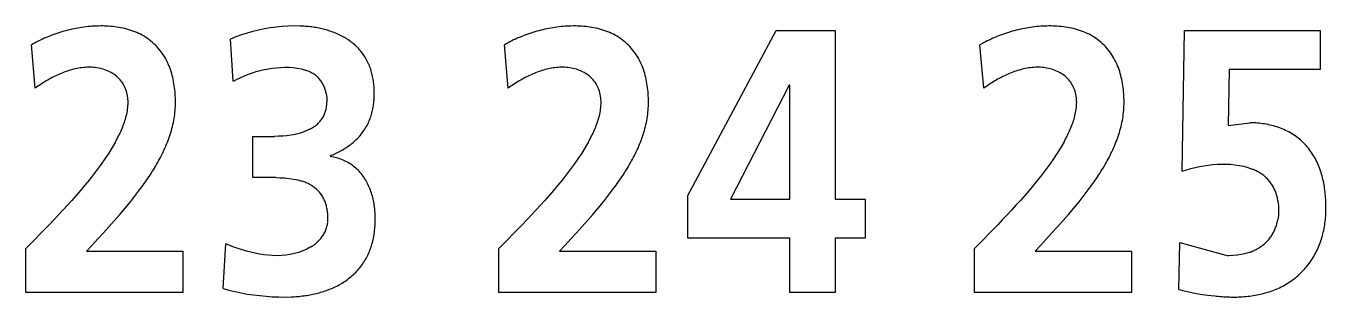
# Model space of a CAD drawing. Extents: x 168 to 388, y 259 to 356.
# Drawn here: x 316.34 to 325.26, y 291.19 to 293.05 of the extents above; entities that cross this region are included whole.
import ezdxf

# ---------------------------------------------------------------- set-up
doc = ezdxf.new("R2010")
doc.units = 0
doc.header["$MEASUREMENT"] = 0
doc.layers.get('0').update_dxf_attribs({"linetype": 'CONTINUOUS'})

msp = doc.modelspace()

# ---------------------------------------------------------------- linework, layer by layer
at = {"color": 7, "linetype": 'Continuous'}
for p, q in [((317.9788, 293.028), (317.9395, 293.02)), ((318.0188, 293.0347), (317.9788, 293.028)), ((318.059, 293.04), (318.0188, 293.0347)), ((318.1003, 293.0441), (318.059, 293.04)), ((318.1408, 293.0466), (318.1003, 293.0441)), ((318.1813, 293.0479), (318.1408, 293.0466)), ((318.2219, 293.0476), (318.1813, 293.0479)), ((317.7842, 292.9732), (317.7467, 292.9577)), ((317.7653, 292.6689), (317.7467, 292.9577)), ((317.8223, 292.9871), (317.7842, 292.9732)), ((317.8609, 292.9995), (317.8223, 292.9871)), ((317.9, 293.0105), (317.8609, 292.9995)), ((317.9395, 293.02), (317.9, 293.0105)), ((320.8841, 291.8825), (321.4898, 293.017)), ((321.4898, 293.017), (321.8935, 293.017)), ((321.8935, 293.017), (321.8935, 291.8593)), ((324.2751, 292.0501), (324.2913, 293.017)), ((324.2913, 293.017), (325.2218, 293.017)), ((325.2218, 293.017), (325.2218, 292.7488)), ((316.4062, 292.62), (316.3807, 292.919)), ((319.6508, 292.62), (319.6253, 292.919)), ((322.9129, 292.62), (322.8874, 292.919)), ((318.0065, 292.7538), (318.0346, 292.7581)), ((318.0346, 292.7581), (318.0629, 292.7613)), ((318.0629, 292.7613), (318.0913, 292.7633)), ((318.0913, 292.7633), (318.1196, 292.7642)), ((318.1196, 292.7642), (318.148, 292.764)), ((318.148, 292.764), (318.1764, 292.7622)), ((318.1764, 292.7622), (318.2047, 292.7587)), ((318.2047, 292.7587), (318.2326, 292.7531)), ((317.7665, 292.6695), (317.7917, 292.6827)), ((317.7917, 292.6827), (317.8174, 292.695)), ((317.8174, 292.695), (317.8435, 292.7064)), ((317.8435, 292.7064), (317.87, 292.7168)), ((317.87, 292.7168), (317.8965, 292.7262)), ((317.8965, 292.7262), (317.9237, 292.7347)), ((317.9237, 292.7347), (317.9512, 292.7422)), ((317.9512, 292.7422), (317.9789, 292.7486)), ((317.9789, 292.7486), (318.0065, 292.7538)), ((318.2326, 292.7531), (318.26, 292.7452)), ((324.5976, 292.7488), (324.5907, 292.3647)), ((325.2218, 292.7488), (324.5976, 292.7488)), ((318.4029, 292.5838), (318.4067, 292.5555)), ((321.5779, 292.6406), (321.1766, 291.8593)), ((321.5824, 292.6406), (321.5779, 292.6406)), ((321.5824, 291.8593), (321.5824, 292.6406)), ((318.4067, 292.5555), (318.4078, 292.5271)), ((318.2173, 292.3101), (318.1896, 292.3034)), ((318.2444, 292.3186), (318.2173, 292.3101)), ((318.2709, 292.329), (318.2444, 292.3186)), ((318.2964, 292.3416), (318.2709, 292.329)), ((324.5907, 292.3647), (324.7392, 292.3827)), ((316.9578, 292.2522), (316.935, 292.2127)), ((317.8996, 292.0062), (317.8996, 292.2899)), ((317.8996, 292.2899), (318.0481, 292.2899)), ((318.0766, 292.2903), (318.0481, 292.2899)), ((318.105, 292.2918), (318.0766, 292.2903)), ((318.1334, 292.2944), (318.105, 292.2918)), ((318.1616, 292.2982), (318.1334, 292.2944)), ((318.1896, 292.3034), (318.1616, 292.2982)), ((320.2023, 292.2521), (320.1795, 292.2125)), ((323.4645, 292.2521), (323.4417, 292.2125)), ((316.8857, 292.1358), (316.8595, 292.0984)), ((316.9109, 292.1739), (316.8857, 292.1358)), ((316.935, 292.2127), (316.9109, 292.1739)), ((320.1301, 292.1357), (320.1039, 292.0983)), ((320.1554, 292.1737), (320.1301, 292.1357)), ((320.1795, 292.2125), (320.1554, 292.1737)), ((323.3923, 292.1357), (323.3661, 292.0983)), ((323.4175, 292.1738), (323.3923, 292.1357)), ((323.4417, 292.2125), (323.4175, 292.1738)), ((316.8325, 292.0616), (316.8048, 292.0252)), ((316.8595, 292.0984), (316.8325, 292.0616)), ((320.0769, 292.0614), (320.0492, 292.0251)), ((320.1039, 292.0983), (320.0769, 292.0614)), ((323.3391, 292.0614), (323.3114, 292.0251)), ((323.3661, 292.0983), (323.3391, 292.0614)), ((324.2751, 292.0501), (324.3036, 292.0596)), ((324.3036, 292.0596), (324.3334, 292.0684)), ((324.3334, 292.0684), (324.363, 292.0759)), ((324.363, 292.0759), (324.3928, 292.0824)), ((324.3928, 292.0824), (324.4229, 292.0879)), ((324.4229, 292.0879), (324.4531, 292.0922)), ((324.4531, 292.0922), (324.4835, 292.0955)), ((324.4835, 292.0955), (324.5139, 292.0977)), ((324.5139, 292.0977), (324.5444, 292.0988)), ((324.5444, 292.0988), (324.575, 292.099)), ((324.575, 292.099), (324.6055, 292.0978)), ((324.6055, 292.0978), (324.6363, 292.0949)), ((324.6363, 292.0949), (324.6665, 292.0905)), ((324.6665, 292.0905), (324.6964, 292.0842)), ((324.6964, 292.0842), (324.7258, 292.076)), ((324.7258, 292.076), (324.7545, 292.0656)), ((316.7476, 291.954), (316.7182, 291.9191)), ((316.7764, 291.9894), (316.7476, 291.954)), ((316.8048, 292.0252), (316.7764, 291.9894)), ((318.0574, 292.0062), (317.8996, 292.0062)), ((318.0574, 292.0062), (318.0874, 292.0058)), ((318.0874, 292.0058), (318.1176, 292.0041)), ((318.1176, 292.0041), (318.1482, 292.001)), ((318.1482, 292.001), (318.1782, 291.9965)), ((318.1782, 291.9965), (318.2078, 291.9903)), ((318.2078, 291.9903), (318.237, 291.982)), ((319.992, 291.9539), (319.9626, 291.9189)), ((320.0209, 291.9893), (319.992, 291.9539)), ((320.0492, 292.0251), (320.0209, 291.9893)), ((323.2542, 291.9539), (323.2248, 291.9189)), ((323.2831, 291.9893), (323.2542, 291.9539)), ((323.3114, 292.0251), (323.2831, 291.9893)), ((316.6884, 291.8845), (316.6582, 291.8502)), ((316.7182, 291.9191), (316.6884, 291.8845)), ((317.0607, 291.8409), (317.0959, 291.8853)), ((317.0959, 291.8853), (317.1302, 291.9306)), ((319.9328, 291.8843), (319.9026, 291.8501)), ((319.9626, 291.9189), (319.9328, 291.8843)), ((320.3052, 291.8409), (320.3404, 291.8854)), ((320.3404, 291.8854), (320.3746, 291.9306)), ((320.8841, 291.5911), (320.8841, 291.8825)), ((323.195, 291.8843), (323.1647, 291.8501)), ((323.2248, 291.9189), (323.195, 291.8843)), ((323.5675, 291.8409), (323.6027, 291.8853)), ((323.6027, 291.8853), (323.6369, 291.9306)), ((316.5967, 291.7826), (316.5656, 291.7492)), ((316.6276, 291.8163), (316.5967, 291.7826)), ((316.6582, 291.8502), (316.6276, 291.8163)), ((316.9879, 291.7539), (317.0246, 291.7971)), ((317.0246, 291.7971), (317.0607, 291.8409)), ((319.8411, 291.7825), (319.81, 291.7491)), ((319.872, 291.8161), (319.8411, 291.7825)), ((319.9026, 291.8501), (319.872, 291.8161)), ((320.2323, 291.7539), (320.2691, 291.7971)), ((320.2691, 291.7971), (320.3052, 291.8409)), ((321.1766, 291.8593), (321.5824, 291.8593)), ((321.8935, 291.8593), (322.0999, 291.8593)), ((322.0999, 291.8593), (322.0999, 291.5911)), ((323.1033, 291.7825), (323.0721, 291.7491)), ((323.1342, 291.8161), (323.1033, 291.7825)), ((323.1647, 291.8501), (323.1342, 291.8161)), ((323.4946, 291.7539), (323.5314, 291.7971)), ((323.5314, 291.7971), (323.5675, 291.8409)), ((324.9331, 291.8371), (324.9358, 291.8067)), ((324.9361, 291.7762), (324.9342, 291.7457)), ((324.9358, 291.8067), (324.9361, 291.7762)), ((316.5342, 291.716), (316.5026, 291.683)), ((316.5656, 291.7492), (316.5342, 291.716)), ((316.9128, 291.6689), (316.9506, 291.7112)), ((316.9506, 291.7112), (316.9879, 291.7539)), ((319.7786, 291.7159), (319.747, 291.6829)), ((319.81, 291.7491), (319.7786, 291.7159)), ((320.1572, 291.6689), (320.195, 291.7112)), ((320.195, 291.7112), (320.2323, 291.7539)), ((323.0408, 291.7159), (323.0092, 291.6829)), ((323.0721, 291.7491), (323.0408, 291.7159)), ((323.4195, 291.6689), (323.4573, 291.7112)), ((323.4573, 291.7112), (323.4946, 291.7539)), ((324.9342, 291.7457), (324.9299, 291.7155)), ((316.4389, 291.6175), (316.4071, 291.5848)), ((316.4709, 291.6502), (316.4389, 291.6175)), ((316.5026, 291.683), (316.4709, 291.6502)), ((316.8364, 291.5851), (316.8747, 291.6269)), ((316.8747, 291.6269), (316.9128, 291.6689)), ((319.6833, 291.6175), (319.6514, 291.5848)), ((319.7152, 291.6501), (319.6833, 291.6175)), ((319.747, 291.6829), (319.7152, 291.6501)), ((320.0808, 291.5851), (320.1191, 291.6269)), ((320.1191, 291.6269), (320.1572, 291.6689)), ((322.9454, 291.6175), (322.9135, 291.5848)), ((322.9774, 291.6501), (322.9454, 291.6175)), ((323.0092, 291.6829), (322.9774, 291.6501)), ((323.3431, 291.5851), (323.3814, 291.6269)), ((323.3814, 291.6269), (323.4195, 291.6689)), ((316.3754, 291.5519), (316.3438, 291.5189)), ((316.3438, 291.2173), (316.3438, 291.5189)), ((316.4071, 291.5848), (316.3754, 291.5519)), ((316.759, 291.501), (316.798, 291.5433)), ((316.798, 291.5433), (316.8364, 291.5851)), ((317.6957, 291.2457), (317.7143, 291.5525)), ((317.7422, 291.5406), (317.7143, 291.5525)), ((317.7704, 291.5295), (317.7422, 291.5406)), ((317.7989, 291.5192), (317.7704, 291.5295)), ((317.8276, 291.5097), (317.7989, 291.5192)), ((317.8567, 291.501), (317.8276, 291.5097)), ((318.2712, 291.5161), (318.2436, 291.5036)), ((318.2977, 291.5308), (318.2712, 291.5161)), ((319.6196, 291.5519), (319.5881, 291.5189)), ((319.5881, 291.2173), (319.5881, 291.5189)), ((319.6514, 291.5848), (319.6196, 291.5519)), ((320.0035, 291.501), (320.0425, 291.5433)), ((320.0425, 291.5433), (320.0808, 291.5851)), ((321.5824, 291.5911), (320.8841, 291.5911)), ((321.5824, 291.2173), (321.5824, 291.5911)), ((321.8935, 291.5911), (321.8935, 291.2173)), ((322.0999, 291.5911), (321.8935, 291.5911)), ((322.8818, 291.5519), (322.8502, 291.5189)), ((322.8502, 291.2173), (322.8502, 291.5189)), ((322.9135, 291.5848), (322.8818, 291.5519)), ((323.2657, 291.501), (323.3047, 291.5433)), ((323.3047, 291.5433), (323.3431, 291.5851)), ((324.252, 291.238), (324.2589, 291.5602)), ((324.2589, 291.5602), (324.5907, 291.47)), ((316.759, 291.501), (317.4201, 291.501)), ((317.4201, 291.501), (317.4201, 291.2173)), ((317.886, 291.4934), (317.8567, 291.501)), ((317.9156, 291.4867), (317.886, 291.4934)), ((317.9453, 291.4811), (317.9156, 291.4867)), ((317.9759, 291.4764), (317.9453, 291.4811)), ((318.0061, 291.4731), (317.9759, 291.4764)), ((318.0358, 291.471), (318.0061, 291.4731)), ((318.0661, 291.47), (318.0358, 291.471)), ((318.0964, 291.4707), (318.0661, 291.47)), ((318.1266, 291.4734), (318.0964, 291.4707)), ((318.1565, 291.4781), (318.1266, 291.4734)), ((318.1861, 291.4847), (318.1565, 291.4781)), ((318.2152, 291.4932), (318.1861, 291.4847)), ((318.2436, 291.5036), (318.2152, 291.4932)), ((320.0035, 291.501), (320.6647, 291.501)), ((320.6647, 291.501), (320.6647, 291.2173)), ((323.2657, 291.501), (323.9268, 291.501)), ((323.9268, 291.501), (323.9268, 291.2173)), ((324.6212, 291.4709), (324.5907, 291.47)), ((324.6516, 291.4739), (324.6212, 291.4709)), ((324.6817, 291.4788), (324.6516, 291.4739)), ((324.7114, 291.4859), (324.6817, 291.4788)), ((324.7401, 291.4951), (324.7114, 291.4859)), ((317.6957, 291.2457), (317.7355, 291.2339)), ((317.4201, 291.2173), (316.3438, 291.2173)), ((317.7355, 291.2339), (317.7773, 291.2235)), ((317.7773, 291.2235), (317.8195, 291.2147)), ((317.8195, 291.2147), (317.8619, 291.2071)), ((317.8619, 291.2071), (317.9045, 291.2008)), ((317.9045, 291.2008), (317.9473, 291.1957)), ((317.9473, 291.1957), (317.9902, 291.1917)), ((317.9902, 291.1917), (318.0332, 291.1887)), ((318.0332, 291.1887), (318.0771, 291.1869)), ((318.0771, 291.1869), (318.1201, 291.1863)), ((318.1201, 291.1863), (318.1628, 291.1872)), ((320.6647, 291.2173), (319.5881, 291.2173)), ((321.8935, 291.2173), (321.5824, 291.2173)), ((323.9268, 291.2173), (322.8502, 291.2173)), ((324.3003, 291.2261), (324.3496, 291.2157)), ((324.3496, 291.2157), (324.3991, 291.2068)), ((324.3991, 291.2068), (324.4488, 291.1994)), ((324.4488, 291.1994), (324.4986, 291.1935))]:
    msp.add_line(p, q, dxfattribs=at)
for centre, radius, start, end in [((316.8714, 292.0645), 0.9842, 100.06025, 103.36209), ((316.8667, 292.0912), 0.957, 96.66822, 100.06378), ((316.8632, 292.1201), 0.9279, 93.19948, 96.66355), ((316.8606, 292.1733), 0.8747, 89.5066, 93.22179), ((316.8618, 292.2825), 0.7655, 85.28579, 89.53092), ((316.8704, 292.3863), 0.6613, 80.37307, 85.28715), ((316.8846, 292.4699), 0.5766, 74.73974, 80.37605), ((316.9029, 292.5366), 0.5074, 68.34024, 74.74447), ((318.1984, 292.2302), 0.8177, 85.50688, 88.34998), ((318.202, 292.281), 0.7668, 82.45016, 85.48231), ((318.2036, 292.2931), 0.7546, 79.37131, 82.45249), ((318.2134, 292.3445), 0.7023, 76.07185, 79.3824), ((318.2273, 292.4003), 0.6448, 72.45586, 76.07505), ((320.1159, 292.0635), 0.9852, 100.04989, 103.34829), ((320.1113, 292.0898), 0.9585, 96.66245, 100.05297), ((320.1078, 292.1189), 0.9292, 93.1988, 96.65875), ((320.1052, 292.173), 0.875, 89.50742, 93.22101), ((320.1064, 292.2825), 0.7655, 85.28687, 89.53177), ((320.115, 292.3863), 0.6613, 80.37408, 85.28816), ((320.1292, 292.4699), 0.5766, 74.74084, 80.37693), ((320.1474, 292.5365), 0.5074, 68.341, 74.745), ((323.3781, 292.0634), 0.9853, 100.05047, 103.34887), ((323.3735, 292.0898), 0.9585, 96.66146, 100.05197), ((323.37, 292.119), 0.9291, 93.19945, 96.65916), ((323.3673, 292.173), 0.875, 89.5074, 93.22099), ((323.3686, 292.2825), 0.7655, 85.28579, 89.53092), ((323.3772, 292.3863), 0.6613, 80.3742, 85.28828), ((323.3914, 292.4699), 0.5766, 74.74073, 80.37704), ((323.4096, 292.5365), 0.5075, 68.34164, 74.74564), ((316.8764, 292.0389), 1.0101, 116.1725, 119.38956), ((316.8791, 292.0332), 1.0164, 112.96936, 116.16672), ((316.881, 292.0288), 1.0211, 109.79068, 112.97314), ((316.8795, 292.033), 1.0167, 106.59467, 109.79088), ((316.876, 292.0449), 1.0043, 103.36126, 106.59711), ((316.9233, 292.5881), 0.452, 61.1397, 68.32979), ((316.9414, 292.6211), 0.4143, 53.29827, 61.14198), ((316.9506, 292.6335), 0.3989, 45.13572, 53.28204), ((318.2449, 292.456), 0.5863, 68.4922, 72.45759), ((318.2641, 292.5047), 0.5341, 64.14066, 68.49416), ((318.286, 292.5497), 0.4841, 59.34097, 64.14418), ((318.3069, 292.5851), 0.4429, 54.08562, 59.33575), ((318.3261, 292.6116), 0.4102, 48.41953, 54.08791), ((320.1174, 292.0472), 1.0011, 116.19997, 119.44613), ((320.121, 292.0397), 1.0094, 112.97233, 116.19168), ((320.124, 292.0327), 1.017, 109.78144, 112.97674), ((320.1233, 292.0346), 1.015, 106.58138, 109.78309), ((320.1203, 292.0449), 1.0043, 103.34681, 106.58266), ((320.1678, 292.5881), 0.452, 61.14207, 68.33194), ((320.186, 292.6211), 0.4143, 53.30009, 61.14357), ((320.1951, 292.6335), 0.3989, 45.13857, 53.28489), ((323.3797, 292.0469), 1.0014, 116.19907, 119.44431), ((323.3832, 292.0395), 1.0096, 112.97225, 116.19092), ((323.3862, 292.0326), 1.0172, 109.78225, 112.97708), ((323.3855, 292.0345), 1.0151, 106.58118, 109.78266), ((323.3824, 292.045), 1.0042, 103.3467, 106.58278), ((323.43, 292.5881), 0.452, 61.14024, 68.33011), ((323.4482, 292.6211), 0.4143, 53.29997, 61.14368), ((323.4573, 292.6335), 0.3989, 45.13704, 53.28336), ((316.9486, 292.6321), 0.4013, 36.98434, 45.08259), ((316.9329, 292.6205), 0.4209, 29.2406, 36.96183), ((318.341, 292.6286), 0.3876, 42.39834, 48.39676), ((318.3491, 292.636), 0.3766, 36.2272, 42.4015), ((318.3502, 292.6371), 0.375, 29.98938, 36.18865), ((320.1932, 292.6321), 0.4013, 36.98567, 45.08392), ((320.1775, 292.6205), 0.4209, 29.24284, 36.96408), ((323.4554, 292.6321), 0.4013, 36.98434, 45.08259), ((323.4396, 292.6205), 0.4209, 29.24145, 36.96268), ((316.7935, 292.2442), 0.5212, 101.02346, 106.04405), ((316.7844, 292.2898), 0.4748, 95.48192, 100.99409), ((316.7791, 292.3522), 0.4121, 89.34518, 95.57468), ((316.7799, 292.4265), 0.3378, 81.5925, 89.33915), ((316.7835, 292.4532), 0.3108, 73.11277, 81.53192), ((316.8947, 292.5991), 0.4646, 22.25081, 29.2456), ((316.8414, 292.5773), 0.5222, 16.02183, 22.24538), ((318.3381, 292.63), 0.3891, 24.0185, 29.9947), ((318.3208, 292.6225), 0.408, 18.2947, 23.99331), ((320.038, 292.2448), 0.5206, 101.05296, 106.07975), ((320.0287, 292.2912), 0.4733, 95.49279, 101.0226), ((320.0233, 292.355), 0.4093, 89.18306, 95.59164), ((320.0243, 292.4275), 0.3368, 81.40166, 89.1728), ((320.0278, 292.453), 0.3111, 72.93253, 81.34642), ((320.1393, 292.5991), 0.4646, 22.25216, 29.24695), ((320.086, 292.5773), 0.5222, 16.02301, 22.24678), ((323.3007, 292.2427), 0.5227, 101.14511, 106.15197), ((323.2913, 292.2892), 0.4754, 95.61141, 101.11693), ((323.2858, 292.3518), 0.4125, 89.36725, 95.71216), ((323.2866, 292.4273), 0.337, 81.5917, 89.35826), ((323.2901, 292.4534), 0.3107, 73.10211, 81.52653), ((323.4015, 292.5991), 0.4646, 22.25125, 29.24604), ((323.3482, 292.5773), 0.5222, 16.02234, 22.24611), ((316.9885, 291.826), 0.9845, 120.88654, 123.54472), ((316.9265, 291.9294), 0.8639, 117.85247, 120.88163), ((316.8775, 292.0223), 0.7589, 114.40933, 117.85782), ((316.8396, 292.1059), 0.6671, 110.48811, 114.41111), ((316.8119, 292.1801), 0.5879, 106.03856, 110.49011), ((316.7928, 292.4831), 0.2795, 63.6027, 73.14769), ((316.807, 292.5118), 0.2475, 53.03269, 63.6045), ((316.8216, 292.5313), 0.2231, 41.27935, 53.00809), ((316.8293, 292.5384), 0.2127, 29.17582, 41.20947), ((316.7654, 292.5556), 0.6012, 10.60302, 16.00753), ((316.6398, 292.5321), 0.729, 6.14901, 10.60675), ((318.1738, 292.4895), 0.2699, 65.33003, 71.37516), ((318.1889, 292.5224), 0.2336, 58.343, 65.32657), ((318.2034, 292.546), 0.2059, 50.57001, 58.3384), ((318.2132, 292.5579), 0.1906, 42.01194, 50.57436), ((318.2153, 292.5601), 0.1875, 33.24788, 41.94922), ((318.2832, 292.6101), 0.4475, 13.10152, 18.29689), ((318.2411, 292.6002), 0.4908, 8.36686, 13.10409), ((318.1857, 292.5921), 0.5468, 4.11495, 8.36673), ((320.2341, 291.8244), 0.9863, 120.90609, 123.55945), ((320.172, 291.928), 0.8655, 117.87859, 120.90225), ((320.1227, 292.0213), 0.7601, 114.43847, 117.88146), ((320.0846, 292.1054), 0.6677, 110.52344, 114.44278), ((320.0566, 292.1802), 0.5879, 106.07297, 110.52475), ((320.0371, 292.4829), 0.2798, 63.61047, 72.96534), ((320.0512, 292.5112), 0.2481, 53.06942, 63.61699), ((320.066, 292.5309), 0.2235, 41.3358, 53.04556), ((320.0738, 292.5382), 0.2128, 29.18664, 41.26577), ((320.01, 292.5556), 0.6012, 10.60511, 16.00985), ((319.8843, 292.532), 0.7291, 6.15139, 10.60867), ((323.4974, 291.8226), 0.9885, 120.95216, 123.5998), ((323.4346, 291.9271), 0.8665, 117.92636, 120.94659), ((323.3853, 292.0201), 0.7613, 114.49273, 117.93044), ((323.3472, 292.104), 0.6691, 110.58546, 114.49677), ((323.3192, 292.1786), 0.5895, 106.1466, 110.58601), ((323.2993, 292.4829), 0.2798, 63.5988, 73.1399), ((323.3134, 292.5113), 0.248, 53.04862, 63.60077), ((323.3281, 292.531), 0.2235, 41.31626, 53.02419), ((323.3359, 292.5382), 0.2129, 29.18045, 41.24723), ((323.2721, 292.5556), 0.6012, 10.604, 16.00852), ((323.1466, 292.5321), 0.729, 6.15001, 10.60775), ((317.04, 291.7469), 1.0788, 123.50088, 125.97665), ((316.8229, 292.5352), 0.2198, 17.19043, 29.09586), ((316.7957, 292.527), 0.2482, 6.59156, 17.13594), ((316.6064, 292.5276), 0.7627, 1.95545, 6.21593), ((318.2103, 292.5569), 0.1935, 24.76765, 33.2019), ((318.1938, 292.5493), 0.2116, 17.06, 24.77185), ((318.1583, 292.5386), 0.2487, 10.47279, 17.03434), ((318.117, 292.5872), 0.6157, 0.33899, 4.11581), ((318.1052, 292.5863), 0.6274, 356.70783, 0.41478), ((320.2849, 291.7465), 1.0794, 123.51663, 125.97704), ((320.0677, 292.5351), 0.2197, 17.1938, 29.10768), ((320.0408, 292.527), 0.2478, 6.57638, 17.13974), ((319.8511, 292.5276), 0.7626, 1.9563, 6.21724), ((323.5464, 291.7472), 1.0784, 123.55425, 125.97479), ((323.3297, 292.5351), 0.2198, 17.1927, 29.10086), ((323.3029, 292.527), 0.2478, 6.57872, 17.13933), ((323.1131, 292.5276), 0.7627, 1.95545, 6.21593), ((316.6872, 292.5249), 0.357, 350.26233, 357.59621), ((316.7528, 292.5221), 0.2914, 357.61074, 6.59195), ((316.6554, 292.5269), 0.7137, 353.03587, 357.59005), ((316.6257, 292.5282), 0.7434, 357.58584, 1.95744), ((318.1982, 292.5221), 0.2092, 345.78946, 353.58716), ((318.1405, 292.5285), 0.2673, 353.60229, 359.69346), ((318.2433, 292.5738), 0.4887, 347.72096, 352.47858), ((318.1829, 292.5818), 0.5496, 352.47911, 356.70958), ((319.9318, 292.5249), 0.3571, 350.23911, 357.5723), ((319.9976, 292.5221), 0.2912, 357.58693, 6.57523), ((319.9005, 292.5269), 0.7132, 353.03124, 357.58864), ((319.8708, 292.5282), 0.7429, 357.58447, 1.95881), ((323.1939, 292.5249), 0.3571, 350.24137, 357.57502), ((323.2598, 292.5221), 0.2912, 357.58818, 6.57649), ((323.1622, 292.5269), 0.7137, 353.03595, 357.59014), ((323.1325, 292.5282), 0.7433, 357.58573, 1.95756), ((316.4728, 292.5729), 0.577, 340.0895, 344.62352), ((316.5866, 292.5421), 0.4591, 344.56398, 350.27267), ((316.6831, 292.5236), 0.6858, 348.28844, 353.02681), ((318.2162, 292.5173), 0.1906, 320.11459, 328.74361), ((318.217, 292.5168), 0.1897, 328.75082, 337.35169), ((318.2117, 292.5188), 0.1953, 337.39921, 345.75382), ((318.3253, 292.5527), 0.404, 336.66566, 342.4213), ((318.292, 292.5632), 0.4389, 342.42056, 347.71879), ((319.717, 292.573), 0.5775, 340.07529, 344.60587), ((319.8308, 292.5422), 0.4595, 344.54648, 350.25104), ((319.9283, 292.5236), 0.6852, 348.28018, 353.02245), ((322.9791, 292.573), 0.5775, 340.07555, 344.60637), ((323.093, 292.5422), 0.4595, 344.54775, 350.25277), ((323.1899, 292.5236), 0.6858, 348.28944, 353.02781), ((316.1698, 292.6963), 0.9044, 333.49071, 336.38331), ((316.3522, 292.6166), 0.7053, 336.3794, 340.08726), ((316.5052, 292.5691), 0.8695, 340.25872, 343.9966), ((316.6098, 292.5391), 0.7607, 343.99211, 348.26382), ((318.1673, 292.5742), 0.266, 299.0292, 305.16251), ((318.1872, 292.546), 0.2315, 305.15515, 312.20283), ((318.2035, 292.528), 0.2072, 312.22864, 320.10371), ((318.343, 292.5465), 0.3854, 318.265, 324.40541), ((318.3498, 292.5416), 0.377, 324.40979, 330.57654), ((318.3431, 292.5451), 0.3846, 330.60005, 336.64634), ((319.4138, 292.6966), 0.905, 333.48075, 336.37174), ((319.5963, 292.6168), 0.7059, 336.36748, 340.07259), ((319.7502, 292.5692), 0.8692, 340.24526, 343.98451), ((319.8549, 292.5392), 0.7602, 343.98142, 348.25588), ((322.6761, 292.6966), 0.9049, 333.48064, 336.37186), ((322.8585, 292.6168), 0.7058, 336.36853, 340.07387), ((323.012, 292.5691), 0.8694, 340.25861, 343.99671), ((323.1166, 292.5392), 0.7607, 343.99235, 348.26406), ((324.7403, 291.7595), 0.6233, 85.48511, 90.10733), ((324.7403, 291.7568), 0.6259, 80.90067, 85.50457), ((324.7479, 291.8037), 0.5785, 75.92467, 80.90564), ((324.7582, 291.8449), 0.536, 70.54983, 75.92548), ((324.7709, 291.8808), 0.4979, 64.76187, 70.54866), ((324.7849, 291.9103), 0.4652, 58.57117, 64.76448), ((316.0225, 292.7693), 1.0687, 331.06378, 333.51228), ((316.305, 292.648), 1.0848, 333.91689, 336.9126), ((316.4111, 292.6028), 0.9695, 336.91231, 340.26456), ((318.2606, 292.6399), 0.5103, 302.91382, 307.47006), ((318.2951, 292.595), 0.4537, 307.46884, 312.59367), ((318.3237, 292.5637), 0.4113, 312.60894, 318.26197), ((319.2669, 292.7695), 1.069, 331.05232, 333.50036), ((319.5496, 292.6483), 1.0849, 333.90437, 336.89985), ((319.6559, 292.6029), 0.9693, 336.89952, 340.25223), ((322.5291, 292.7695), 1.0689, 331.05279, 333.50106), ((322.8117, 292.648), 1.0848, 333.91689, 336.9126), ((322.9178, 292.6028), 0.9695, 336.91231, 340.26456), ((324.7951, 291.9273), 0.4454, 52.08558, 58.55439), ((324.8031, 291.9377), 0.4323, 45.4112, 52.07625), ((324.7983, 291.9328), 0.4391, 38.84937, 45.41092), ((316.1804, 292.7089), 1.2235, 331.26151, 333.91762), ((318.157, 292.8138), 0.7128, 292.62639, 295.78616), ((318.3798, 291.7949), 0.3596, 74.91271, 81.77561), ((318.1522, 292.8249), 0.7248, 295.741, 298.94889), ((318.3806, 291.7972), 0.3571, 68.0279, 74.94232), ((318.219, 292.7043), 0.5869, 298.94389, 302.90515), ((319.4248, 292.7094), 1.2238, 331.2492, 333.90462), ((322.6872, 292.7089), 1.2235, 331.26198, 333.91809), ((324.7857, 291.923), 0.4551, 32.48583, 38.81746), ((324.7577, 291.9051), 0.4883, 26.58918, 32.49003), ((315.864, 292.8911), 1.5886, 326.89813, 328.94376), ((316.0269, 292.7931), 1.3986, 328.93844, 331.26205), ((318.3922, 291.8257), 0.3263, 60.47471, 68.03913), ((318.3959, 291.8327), 0.3184, 52.70609, 60.43854), ((318.3934, 291.8297), 0.3223, 45.01698, 52.67527), ((318.3835, 291.8199), 0.3362, 37.65669, 44.99835), ((319.1076, 292.892), 1.5898, 326.88886, 328.93289), ((319.2709, 292.7938), 1.3993, 328.92723, 331.2497), ((322.3708, 292.8911), 1.5886, 326.89727, 328.9429), ((322.5336, 292.7931), 1.3986, 328.93932, 331.26292), ((324.6213, 291.7368), 0.3547, 63.00943, 67.94206), ((324.6369, 291.7674), 0.3204, 57.55216, 63.01256), ((324.7177, 291.8853), 0.533, 21.16859, 26.57493), ((324.6633, 291.8642), 0.5913, 16.30041, 21.17348), ((315.4604, 293.1638), 2.0758, 323.55261, 325.11814), ((315.6756, 293.0139), 1.8136, 325.11422, 326.89838), ((318.1311, 291.6569), 0.3419, 66.89139, 71.9704), ((318.1504, 291.702), 0.2928, 60.9608, 66.89188), ((318.1693, 291.736), 0.2539, 54.12673, 60.96628), ((318.3623, 291.8036), 0.3629, 30.72716, 37.65715), ((318.3309, 291.785), 0.3994, 24.54805, 30.72785), ((318.7023, 293.166), 2.0791, 323.54518, 325.10819), ((318.9186, 293.0153), 1.8155, 325.10428, 326.88889), ((321.9671, 293.1638), 2.0758, 323.55261, 325.11814), ((322.1823, 293.0139), 1.8136, 325.11452, 326.89867), ((324.6527, 291.7922), 0.291, 51.53544, 57.54805), ((324.6649, 291.8077), 0.2713, 45.08906, 51.53817), ((324.6738, 291.8168), 0.2586, 38.28985, 45.05612), ((324.6771, 291.8194), 0.2544, 31.41787, 38.29611), ((324.5902, 291.8429), 0.6675, 11.97618, 16.29257), ((324.4886, 291.8213), 0.7713, 8.24186, 11.97767), ((318.1832, 291.7554), 0.2301, 46.55744, 54.1056), ((318.1935, 291.7665), 0.2149, 38.44119, 46.52159), ((318.1924, 291.7656), 0.2164, 30.41991, 38.44514), ((318.1818, 291.7596), 0.2285, 22.76933, 30.36923), ((318.2918, 291.7671), 0.4424, 18.96768, 24.54719), ((318.2454, 291.7511), 0.4915, 13.94972, 18.9717), ((318.1921, 291.7378), 0.5465, 9.41156, 13.95566), ((324.6706, 291.8155), 0.262, 24.70116, 31.38087), ((324.6588, 291.8101), 0.2749, 18.33816, 24.70345), ((324.6337, 291.8019), 0.3014, 12.52122, 18.32747), ((324.6026, 291.7949), 0.3332, 7.27844, 12.52558), ((324.3981, 291.8077), 0.8628, 4.93397, 8.27362), ((324.3566, 291.8041), 0.9045, 1.75007, 4.93574), ((318.1623, 291.7515), 0.2497, 15.80241, 22.75804), ((318.111, 291.737), 0.3029, 10.06005, 15.7937), ((318.067, 291.7286), 0.3478, 5.16959, 10.16316), ((318.1447, 291.7299), 0.5945, 5.26233, 9.41468), ((318.077, 291.7238), 0.6625, 1.52394, 5.24898), ((324.4349, 291.7997), 0.8261, 355.24669, 358.73504), ((324.3177, 291.8029), 0.9434, 358.69943, 1.75403), ((318.2028, 291.7217), 0.2115, 345.71777, 353.92452), ((318.1314, 291.7294), 0.2833, 353.91376, 0.04317), ((318.0842, 291.7301), 0.3305, 359.91808, 5.17371), ((318.0537, 291.7195), 0.6858, 354.63994, 358.23942), ((317.9962, 291.7214), 0.7433, 358.22795, 1.54858), ((324.6362, 291.7672), 0.298, 338.26825, 344.13886), ((324.607, 291.7756), 0.3284, 344.13665, 349.4642), ((324.5521, 291.79), 0.7086, 351.17704, 355.24324), ((318.1964, 291.7294), 0.2203, 320.53481, 328.41491), ((318.2082, 291.7221), 0.2064, 328.41455, 336.82752), ((318.2145, 291.7195), 0.1996, 336.82381, 345.52629), ((318.1653, 291.7053), 0.5732, 346.39468, 350.70167), ((318.1131, 291.7138), 0.6261, 350.70064, 354.64312), ((324.6646, 291.7543), 0.2668, 318.92572, 325.4827), ((324.664, 291.7547), 0.2675, 325.48517, 332.02519), ((324.652, 291.761), 0.2811, 332.03429, 338.25784), ((324.6115, 291.7791), 0.6482, 342.43163, 346.87723), ((324.5876, 291.7847), 0.6726, 346.87558, 351.15898), ((318.1353, 291.7964), 0.3114, 301.45286, 307.02984), ((318.1578, 291.7666), 0.274, 307.02459, 313.36195), ((318.1802, 291.7429), 0.2414, 313.35549, 320.49819), ((318.2578, 291.6791), 0.477, 336.49221, 341.66697), ((318.2151, 291.6932), 0.522, 341.66876, 346.39843), ((324.619, 291.8265), 0.3528, 290.07541, 295.03439), ((324.631, 291.8008), 0.3245, 295.03403, 300.4264), ((324.6426, 291.781), 0.3015, 300.4258, 306.22862), ((324.6538, 291.7657), 0.2826, 306.23878, 312.43117), ((324.662, 291.7567), 0.2704, 312.42972, 318.90036), ((324.6774, 291.7552), 0.578, 332.74405, 337.72891), ((324.6455, 291.7683), 0.6125, 337.73143, 342.43613), ((318.2942, 291.6613), 0.4365, 325.41775, 331.07353), ((318.2771, 291.6708), 0.4561, 331.07041, 336.48363), ((324.7132, 291.7349), 0.5368, 322.18474, 327.5526), ((324.697, 291.7451), 0.556, 327.56252, 332.7453), ((318.2798, 291.6764), 0.4573, 308.68436, 314.08246), ((318.2912, 291.6643), 0.4406, 314.10785, 319.71026), ((318.2959, 291.6604), 0.4346, 319.70703, 325.38777), ((324.7199, 291.7307), 0.529, 305.75719, 311.2043), ((324.7235, 291.7267), 0.5236, 311.19981, 316.70305), ((324.7209, 291.7289), 0.5271, 316.72291, 322.18972), ((318.1976, 291.8172), 0.621, 290.55468, 294.53015), ((318.219, 291.7704), 0.5695, 294.52927, 298.86376), ((318.2418, 291.729), 0.5222, 298.8606, 303.58752), ((318.2615, 291.6992), 0.4865, 303.59909, 308.68887), ((324.6862, 291.7917), 0.5988, 290.52997, 295.34165), ((324.7002, 291.7618), 0.5658, 295.35219, 300.44472), ((324.7114, 291.7429), 0.5438, 300.44255, 305.74078), ((318.1221, 292.154), 0.9676, 272.41084, 274.962), ((318.1273, 292.092), 0.9054, 274.97241, 277.69887), ((318.1327, 292.0523), 0.8654, 277.69739, 280.54988), ((318.1435, 291.995), 0.807, 280.54068, 283.59941), ((318.159, 291.9313), 0.7415, 283.5978, 286.92714), ((318.1771, 291.8719), 0.6794, 286.92278, 290.55617), ((324.6095, 292.5868), 1.3954, 255.15809, 257.20075), ((324.6502, 292.6623), 1.4766, 264.10537, 266.05681), ((324.6369, 292.4672), 1.281, 266.05195, 268.30131), ((324.6294, 292.1975), 1.0112, 268.27103, 271.12054), ((324.6315, 292.0786), 0.8923, 271.13874, 274.3684), ((324.6376, 291.9987), 0.8121, 274.3672, 277.91559), ((324.6468, 291.9325), 0.7454, 277.91684, 281.83663), ((324.6586, 291.8762), 0.6878, 281.83544, 286.02421), ((324.6719, 291.8299), 0.6396, 286.02717, 290.5321)]:
    msp.add_arc(centre, radius, start, end, dxfattribs=at)

doc.saveas('drawing.dxf')
